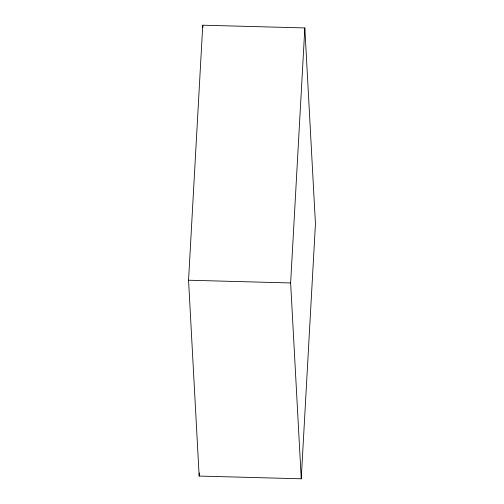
<?xml version="1.0" encoding="UTF-8"?>
<svg xmlns="http://www.w3.org/2000/svg" width="504" height="504" viewBox="0 0 504 504"><rect width="100%" height="100%" fill="white"/><g stroke="black" fill="none" stroke-linecap="round" stroke-linejoin="round"><path stroke-width="0.76" d="M188.553 280.224L202.753 25.2L304.838 27.941L315.447 223.776L301.247 478.8L199.162 476.06L188.553 280.224L290.638 282.964L301.247 478.8M199.162 476.06L199.338 472.922M290.638 282.964L304.838 27.941M202.753 25.2L202.879 27.55"/></g></svg>
